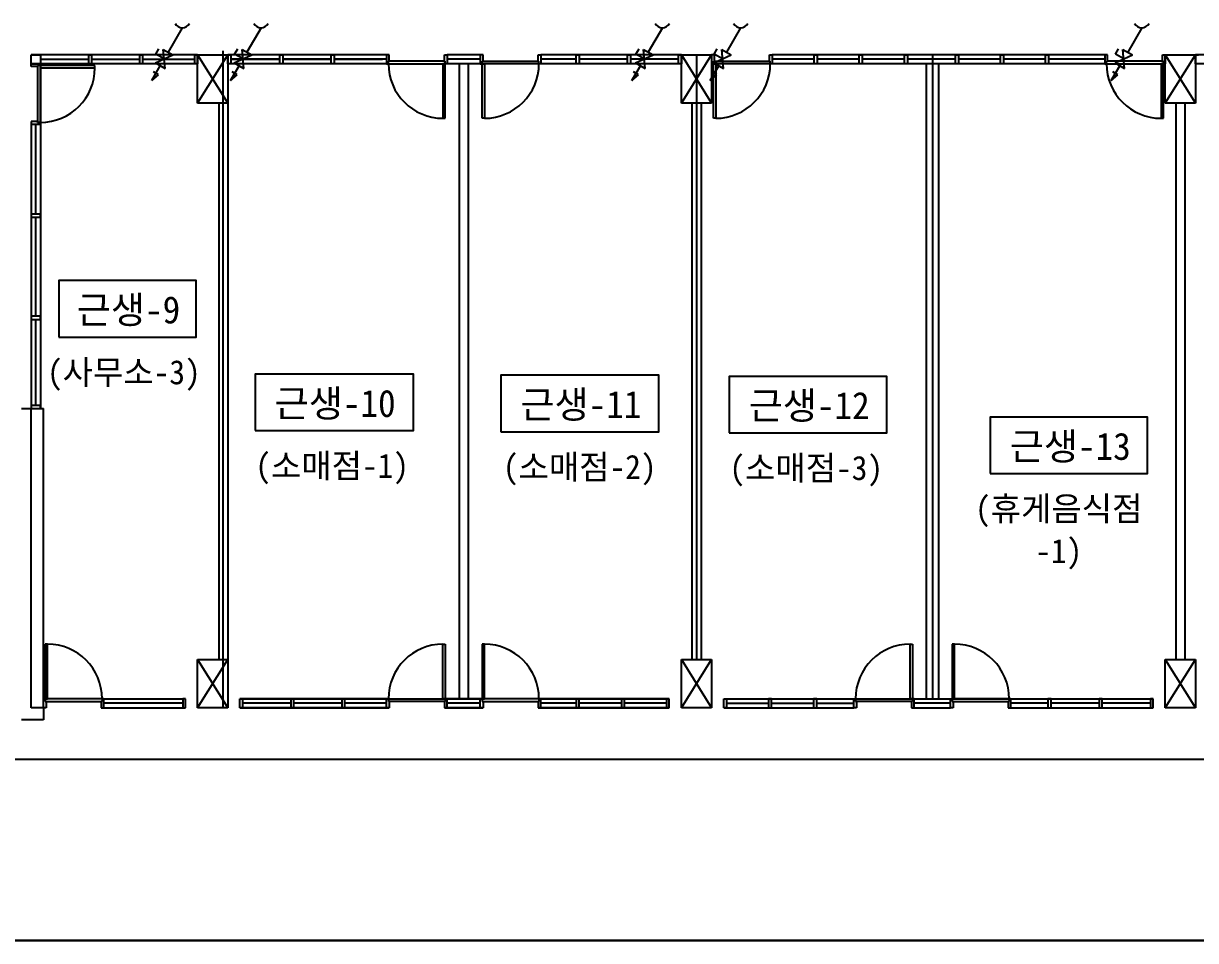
# Model space of a CAD drawing. Header units: millimetres. Extents: x 16332047 to 33387680, y -14835522 to -7015081.
# Drawn here: x 16463801 to 16483183, y -7489517 to -7474351 of the extents above; entities that cross this region are included whole.
import ezdxf
from ezdxf.enums import TextEntityAlignment as Align

# ---------------------------------------------------------------- set-up
doc = ezdxf.new("R2010")
doc.units = ezdxf.units.MM
doc.header["$LTSCALE"] = 300
doc.header["$MEASUREMENT"] = 0
for name, color, linetype in [('2', 2, 'CONTINUOUS'), ('3', 3, 'CONTINUOUS'), ('S', 1, 'CONTINUOUS'), ('근린시설 화장실위생도면$0$SI', 2, 'CONTINUOUS')]:
    doc.layers.add(name, color=color, linetype=linetype)
doc.layers.add('arch', color=255, linetype='CONTINUOUS', lineweight=25)
doc.styles.add('돋움체', font='')
doc.styles.get('돋움체').set_extended_font_data('DotumChe')

msp = doc.modelspace()

# ---------------------------------------------------------------- linework, layer by layer
at = {"layer": '2', "color": 0}
for p, q in [((16465990, -7474858, 0), (16466042, -7474769, 0)), ((16466144, -7475096, 0), (16466114, -7474781, 0)), ((16466114, -7474781, 0), (16466273, -7474872, 0)), ((16467293, -7474858, 0), (16467345, -7474769, 0)), ((16467446, -7475096, 0), (16467417, -7474781, 0)), ((16467417, -7474781, 0), (16467576, -7474872, 0)), ((16473929, -7474858, 0), (16473981, -7474769, 0)), ((16474083, -7475096, 0), (16474053, -7474781, 0)), ((16474053, -7474781, 0), (16474212, -7474872, 0)), ((16475224, -7474858, 0), (16475275, -7474769, 0)), ((16475377, -7475096, 0), (16475348, -7474781, 0)), ((16475348, -7474781, 0), (16475506, -7474872, 0)), ((16481857, -7474858, 0), (16481909, -7474769, 0)), ((16482011, -7475096, 0), (16481981, -7474781, 0)), ((16481981, -7474781, 0), (16482140, -7474872, 0)), ((16465985, -7475004, 0), (16466273, -7474872, 0)), ((16465985, -7475004, 0), (16466144, -7475096, 0)), ((16466129, -7474938, 0), (16465990, -7474858, 0)), ((16467288, -7475004, 0), (16467576, -7474872, 0)), ((16467288, -7475004, 0), (16467446, -7475096, 0)), ((16467432, -7474938, 0), (16467293, -7474858, 0)), ((16473924, -7475004, 0), (16474212, -7474872, 0)), ((16473924, -7475004, 0), (16474083, -7475096, 0)), ((16474068, -7474938, 0), (16473929, -7474858, 0)), ((16475219, -7475004, 0), (16475506, -7474872, 0)), ((16475219, -7475004, 0), (16475377, -7475096, 0)), ((16475362, -7474938, 0), (16475224, -7474858, 0)), ((16481852, -7475004, 0), (16482140, -7474872, 0)), ((16481852, -7475004, 0), (16482011, -7475096, 0)), ((16481996, -7474938, 0), (16481857, -7474858, 0))]:
    msp.add_line(p, q, dxfattribs=at)
at = {"layer": '3', "color": 0}
for p, q in [((16466427, -7474422, 0), (16466194, -7474826, 0)), ((16467730, -7474422, 0), (16467496, -7474826, 0)), ((16474366, -7474422, 0), (16474133, -7474826, 0)), ((16475660, -7474422, 0), (16475427, -7474826, 0)), ((16482294, -7474422, 0), (16482061, -7474826, 0)), ((16465923, -7475295, 0), (16466064, -7475050, 0)), ((16467226, -7475295, 0), (16467367, -7475050, 0)), ((16473862, -7475295, 0), (16474003, -7475050, 0)), ((16475156, -7475295, 0), (16475298, -7475050, 0)), ((16481790, -7475295, 0), (16481931, -7475050, 0))]:
    msp.add_line(p, q, dxfattribs=at)
at = {"layer": 'arch'}
for p, q in [((16467106, -7485667), (16467106, -7474804)), ((16463931, -7474867), (16464081, -7474867)), ((16463931, -7475017), (16463931, -7474867)), ((16463931, -7475017), (16463931, -7474867)), ((16466681, -7474867), (16463931, -7474867)), ((16464081, -7475017), (16463931, -7475017)), ((16466681, -7475017), (16463931, -7475017)), ((16463931, -7475062), (16463931, -7475017)), ((16463931, -7475017), (16464061, -7475017)), ((16464081, -7475047), (16464036, -7475047)), ((16464036, -7475047), (16464036, -7475062)), ((16464061, -7475017), (16464081, -7475017)), ((16464081, -7474867), (16464081, -7475017)), ((16464081, -7474942), (16464881, -7474942)), ((16464081, -7475017), (16464081, -7480717)), ((16464081, -7475017), (16464081, -7475047)), ((16464081, -7475987), (16464081, -7475047)), ((16464081, -7475047), (16464081, -7475085)), ((16464983, -7475047), (16464081, -7475047)), ((16464881, -7475017), (16464881, -7474867)), ((16464881, -7474867), (16464926, -7474867)), ((16464926, -7475017), (16464881, -7475017)), ((16464926, -7474867), (16464926, -7475017)), ((16464926, -7474942), (16465726, -7474942)), ((16464983, -7475085), (16464983, -7475047)), ((16465726, -7475017), (16465726, -7474867)), ((16465726, -7474867), (16465771, -7474867)), ((16465771, -7475017), (16465726, -7475017)), ((16465771, -7474867), (16465771, -7475017)), ((16465771, -7474942), (16466636, -7474942)), ((16466636, -7475017), (16466636, -7474867)), ((16466636, -7474867), (16466681, -7474867)), ((16466681, -7475017), (16466636, -7475017)), ((16466681, -7474867), (16466681, -7475017)), ((16466681, -7474867), (16467181, -7475667)), ((16466681, -7475667), (16467181, -7474867)), ((16466681, -7475667), (16466681, -7474867)), ((16466681, -7474867), (16467181, -7474867)), ((16467181, -7475017), (16467181, -7474867)), ((16467181, -7474867), (16467231, -7474867)), ((16469806, -7474867), (16467181, -7474867)), ((16467181, -7474867), (16467181, -7475667)), ((16467231, -7475017), (16467181, -7475017)), ((16469806, -7475017), (16467181, -7475017)), ((16467231, -7474867), (16467231, -7475017)), ((16467231, -7474942), (16468043, -7474942)), ((16468043, -7474942), (16467231, -7474942)), ((16468043, -7475017), (16468043, -7474867)), ((16468043, -7474867), (16468093, -7474867)), ((16468093, -7475017), (16468043, -7475017)), ((16468093, -7474867), (16468093, -7475017)), ((16468093, -7474942), (16468888, -7474942)), ((16468888, -7474942), (16468093, -7474942)), ((16468888, -7475017), (16468888, -7474867)), ((16468888, -7474867), (16468938, -7474867)), ((16468938, -7475017), (16468888, -7475017)), ((16468938, -7474867), (16468938, -7475017)), ((16468938, -7474942), (16469736, -7474942)), ((16469806, -7474942), (16468938, -7474942)), ((16469851, -7474867), (16469806, -7474867)), ((16469806, -7474867), (16469806, -7474997)), ((16469806, -7474997), (16469806, -7475017)), ((16469806, -7475017), (16469836, -7475017)), ((16469836, -7475017), (16469836, -7474972)), ((16469836, -7474972), (16469851, -7474972)), ((16469836, -7475017), (16470776, -7475017)), ((16469836, -7475017), (16469836, -7475017)), ((16469851, -7474912), (16469851, -7474867)), ((16469851, -7474972), (16469851, -7474912)), ((16469851, -7474912), (16469851, -7474912)), ((16470761, -7474972), (16469851, -7474972)), ((16470776, -7475017), (16470738, -7475017)), ((16470738, -7475017), (16470738, -7475919)), ((16470761, -7474912), (16470761, -7474867)), ((16470761, -7474867), (16470806, -7474867)), ((16470761, -7474972), (16470761, -7474912)), ((16470761, -7474912), (16470761, -7474912)), ((16470776, -7474972), (16470761, -7474972)), ((16470776, -7475017), (16470776, -7474972)), ((16470776, -7475919), (16470776, -7475017)), ((16470806, -7475017), (16470776, -7475017)), ((16471356, -7474867), (16470806, -7474867)), ((16470806, -7474867), (16470806, -7474997)), ((16471356, -7474942), (16470806, -7474942)), ((16470806, -7474997), (16470806, -7475017)), ((16471356, -7475017), (16470806, -7475017)), ((16471006, -7475017), (16471006, -7485517)), ((16471156, -7475017), (16471156, -7485517)), ((16471401, -7474867), (16471356, -7474867)), ((16471356, -7474867), (16471356, -7474997)), ((16471356, -7474997), (16471356, -7475017)), ((16471356, -7475017), (16471386, -7475017)), ((16471386, -7475017), (16471386, -7474972)), ((16471386, -7474972), (16471401, -7474972)), ((16472326, -7475017), (16471386, -7475017)), ((16471386, -7475017), (16471424, -7475017)), ((16471386, -7475919), (16471386, -7475017)), ((16471401, -7474912), (16471401, -7474867)), ((16471401, -7474972), (16471401, -7474912)), ((16471401, -7474912), (16471401, -7474912)), ((16471401, -7474972), (16472311, -7474972)), ((16471424, -7475017), (16471424, -7475919)), ((16472311, -7474912), (16472311, -7474867)), ((16472311, -7474867), (16472356, -7474867)), ((16472311, -7474972), (16472311, -7474912)), ((16472311, -7474912), (16472311, -7474912)), ((16472326, -7474972), (16472311, -7474972)), ((16472326, -7475017), (16472326, -7474972)), ((16472326, -7475017), (16472326, -7475017)), ((16472356, -7475017), (16472326, -7475017)), ((16474681, -7474867), (16472356, -7474867)), ((16472356, -7474867), (16472356, -7474997)), ((16472943, -7474942), (16472356, -7474942)), ((16472943, -7474942), (16472356, -7474942)), ((16472356, -7474997), (16472356, -7475017)), ((16474681, -7475017), (16472356, -7475017)), ((16472943, -7475017), (16472943, -7474867)), ((16472943, -7474867), (16472993, -7474867)), ((16472993, -7475017), (16472943, -7475017)), ((16472993, -7474867), (16472993, -7475017)), ((16473788, -7474942), (16472993, -7474942)), ((16473788, -7474942), (16472993, -7474942)), ((16473788, -7475017), (16473788, -7474867)), ((16473788, -7474867), (16473838, -7474867)), ((16473838, -7475017), (16473788, -7475017)), ((16473838, -7474867), (16473838, -7475017)), ((16474631, -7474942), (16473838, -7474942)), ((16474631, -7474942), (16473838, -7474942)), ((16474631, -7475017), (16474631, -7474867)), ((16474631, -7474867), (16474681, -7474867)), ((16474681, -7475017), (16474631, -7475017)), ((16474681, -7474867), (16474681, -7475017)), ((16474681, -7474867), (16475181, -7475667)), ((16474681, -7475667), (16475181, -7474867)), ((16474681, -7475667), (16474681, -7474867)), ((16474681, -7474867), (16475181, -7474867)), ((16474931, -7474867), (16474931, -7484867)), ((16475181, -7474867), (16475181, -7475667)), ((16475226, -7474867), (16475181, -7474867)), ((16475181, -7474867), (16475181, -7474997)), ((16475181, -7474997), (16475181, -7475017)), ((16475181, -7475017), (16475211, -7475017)), ((16475211, -7475017), (16475211, -7474972)), ((16475211, -7474972), (16475226, -7474972)), ((16476151, -7475017), (16475211, -7475017)), ((16475211, -7475017), (16475249, -7475017)), ((16475211, -7475919), (16475211, -7475017)), ((16475226, -7474912), (16475226, -7474867)), ((16475226, -7474972), (16475226, -7474912)), ((16475226, -7474912), (16475226, -7474912)), ((16475226, -7474972), (16476136, -7474972)), ((16475249, -7475017), (16475249, -7475919)), ((16476136, -7474912), (16476136, -7474867)), ((16476136, -7474867), (16476181, -7474867)), ((16476136, -7474972), (16476136, -7474912)), ((16476136, -7474912), (16476136, -7474912)), ((16476151, -7474972), (16476136, -7474972)), ((16476151, -7475017), (16476151, -7474972)), ((16476151, -7475017), (16476151, -7475017)), ((16476181, -7475017), (16476151, -7475017)), ((16481681, -7474867), (16476181, -7474867)), ((16476181, -7474867), (16476181, -7474997)), ((16476878, -7474942), (16476181, -7474942)), ((16476181, -7474997), (16476181, -7475017)), ((16481681, -7475017), (16476181, -7475017)), ((16476878, -7475017), (16476878, -7474867)), ((16476878, -7474867), (16476928, -7474867)), ((16476928, -7475017), (16476878, -7475017)), ((16476928, -7474867), (16476928, -7475017)), ((16477623, -7474942), (16476928, -7474942)), ((16477623, -7475017), (16477623, -7474867)), ((16477623, -7474867), (16477673, -7474867)), ((16477673, -7475017), (16477623, -7475017)), ((16477673, -7474867), (16477673, -7475017)), ((16478368, -7474942), (16477673, -7474942)), ((16478368, -7475017), (16478368, -7474867)), ((16478368, -7474867), (16478418, -7474867)), ((16478418, -7475017), (16478368, -7475017)), ((16478418, -7474867), (16478418, -7475017)), ((16479213, -7474942), (16478418, -7474942)), ((16478731, -7475017, 0), (16478731, -7485517, 0)), ((16478731, -7475017, 0), (16478731, -7485517, 0)), ((16478831, -7474867, 0), (16478831, -7485517, 0)), ((16478931, -7475017, 0), (16478931, -7485517, 0)), ((16479213, -7475017), (16479213, -7474867)), ((16479213, -7474867), (16479263, -7474867)), ((16479263, -7475017), (16479213, -7475017)), ((16479263, -7474867), (16479263, -7475017)), ((16479958, -7474942), (16479263, -7474942)), ((16479958, -7475017), (16479958, -7474867)), ((16479958, -7474867), (16480008, -7474867)), ((16480008, -7475017), (16479958, -7475017)), ((16480008, -7474867), (16480008, -7475017)), ((16480703, -7474942), (16480008, -7474942)), ((16480703, -7475017), (16480703, -7474867)), ((16480703, -7474867), (16480753, -7474867)), ((16480753, -7475017), (16480703, -7475017)), ((16480753, -7474867), (16480753, -7475017)), ((16481681, -7474942), (16480753, -7474942)), ((16481726, -7474867), (16481681, -7474867)), ((16481681, -7474867), (16481681, -7474997)), ((16481681, -7474997), (16481681, -7475017)), ((16481681, -7475017), (16481711, -7475017)), ((16481711, -7475017), (16481711, -7474972)), ((16481711, -7474972), (16481726, -7474972)), ((16481711, -7475017), (16482651, -7475017)), ((16481711, -7475017), (16481711, -7475017)), ((16481726, -7474912), (16481726, -7474867)), ((16481726, -7474972), (16481726, -7474912)), ((16481726, -7474912), (16481726, -7474912)), ((16482636, -7474972), (16481726, -7474972)), ((16482651, -7475017), (16482613, -7475017)), ((16482613, -7475017), (16482613, -7475919)), ((16482636, -7474912), (16482636, -7474867)), ((16482636, -7474867), (16482681, -7474867)), ((16482636, -7474972), (16482636, -7474912)), ((16482636, -7474912), (16482636, -7474912)), ((16482651, -7474972), (16482636, -7474972)), ((16482651, -7475017), (16482651, -7474972)), ((16482651, -7475919), (16482651, -7475017)), ((16482681, -7475017), (16482651, -7475017)), ((16482681, -7474867), (16483181, -7475667)), ((16482681, -7475667), (16483181, -7474867)), ((16482681, -7475667), (16482681, -7474867)), ((16482681, -7474867), (16483181, -7474867)), ((16482681, -7474867), (16482681, -7474997)), ((16482681, -7474997), (16482681, -7475017)), ((16483181, -7475017), (16483181, -7474867)), ((16483181, -7474867), (16483231, -7474867)), ((16485056, -7474867), (16483181, -7474867)), ((16483181, -7474867), (16483181, -7475667)), ((16483231, -7475017), (16483181, -7475017)), ((16485056, -7475017), (16483181, -7475017)), ((16463976, -7475062), (16463931, -7475062)), ((16464036, -7475062), (16463976, -7475062)), ((16463976, -7475062), (16463976, -7475062)), ((16464036, -7475062), (16464036, -7475972)), ((16464081, -7475085), (16464983, -7475085)), ((16467181, -7475667), (16466681, -7475667)), ((16467031, -7475667), (16467031, -7484867)), ((16467181, -7475667), (16467181, -7484867)), ((16475181, -7475667), (16474681, -7475667)), ((16474856, -7475667), (16474856, -7484867)), ((16475006, -7475667), (16475006, -7484867)), ((16483181, -7475667), (16482681, -7475667)), ((16482856, -7475667), (16482856, -7484867)), ((16483006, -7475667), (16483006, -7484867)), ((16463931, -7475972), (16463931, -7480717)), ((16463976, -7475972), (16463931, -7475972)), ((16463931, -7475972), (16463931, -7476017)), ((16463931, -7476017), (16464061, -7476017)), ((16464036, -7475972), (16463976, -7475972)), ((16463976, -7475972), (16463976, -7475972)), ((16464006, -7477504), (16464006, -7476017)), ((16464036, -7475987), (16464036, -7475972)), ((16464081, -7475987), (16464036, -7475987)), ((16464061, -7476017), (16464081, -7476017)), ((16464081, -7475987), (16464081, -7475987)), ((16464081, -7476017), (16464081, -7475987)), ((16470738, -7475919), (16470776, -7475919)), ((16471424, -7475919), (16471386, -7475919)), ((16475249, -7475919), (16475211, -7475919)), ((16482613, -7475919), (16482651, -7475919)), ((16464081, -7477504), (16463931, -7477504)), ((16463931, -7477504), (16463931, -7477554)), ((16463931, -7477554), (16464081, -7477554)), ((16464006, -7479194), (16464006, -7477554)), ((16464081, -7477554), (16464081, -7477504)), ((16464081, -7479194), (16463931, -7479194)), ((16463931, -7479194), (16463931, -7479244)), ((16463931, -7479244), (16464081, -7479244)), ((16464006, -7480667), (16464006, -7479244)), ((16464081, -7479244), (16464081, -7479194)), ((16464081, -7480667), (16463931, -7480667)), ((16463931, -7480667), (16463931, -7480717)), ((16464081, -7480717), (16464081, -7480667)), ((16463771, -7480717), (16463931, -7480717)), ((16463931, -7485667), (16463931, -7480717)), ((16463931, -7480717), (16464131, -7480717)), ((16463931, -7480717), (16464081, -7480717)), ((16464131, -7485667), (16464131, -7480717)), ((16464199, -7484615), (16464161, -7484615)), ((16464161, -7484615), (16464161, -7485517)), ((16464199, -7485517), (16464199, -7484615)), ((16470738, -7485517), (16470738, -7484615)), ((16470738, -7484615), (16470776, -7484615)), ((16470776, -7484615), (16470776, -7485517)), ((16471424, -7484615), (16471386, -7484615)), ((16471386, -7484615), (16471386, -7485517)), ((16471424, -7485517), (16471424, -7484615)), ((16478463, -7485517), (16478463, -7484615)), ((16478463, -7484615), (16478501, -7484615)), ((16478501, -7484615), (16478501, -7485517)), ((16479199, -7484615), (16479161, -7484615)), ((16479161, -7484615), (16479161, -7485517)), ((16479199, -7485517), (16479199, -7484615)), ((16466681, -7484867), (16467181, -7485667)), ((16466681, -7485667), (16467181, -7484867)), ((16466681, -7485667), (16466681, -7484867)), ((16466681, -7484867), (16467181, -7484867)), ((16467181, -7484867), (16467181, -7485667)), ((16474681, -7484867), (16475181, -7485667)), ((16474681, -7485667), (16475181, -7484867)), ((16474681, -7485667), (16474681, -7484867)), ((16474681, -7484867), (16475181, -7484867)), ((16475181, -7484867), (16475181, -7485667)), ((16482681, -7484867), (16483181, -7485667)), ((16482681, -7485667), (16483181, -7484867)), ((16482681, -7485667), (16482681, -7484867)), ((16482681, -7484867), (16483181, -7484867)), ((16483181, -7484867), (16483181, -7485667)), ((16464131, -7485537), (16464131, -7485517)), ((16464131, -7485517), (16464161, -7485517)), ((16465101, -7485517), (16464161, -7485517)), ((16464161, -7485517), (16464199, -7485517)), ((16464161, -7485517), (16464161, -7485562)), ((16465101, -7485517), (16465101, -7485517)), ((16465131, -7485517), (16465101, -7485517)), ((16465101, -7485517), (16465101, -7485562)), ((16465131, -7485517), (16466436, -7485517)), ((16465131, -7485537), (16465131, -7485517)), ((16466481, -7485517), (16466436, -7485517)), ((16466436, -7485517), (16466436, -7485667)), ((16466481, -7485517), (16466436, -7485517)), ((16466436, -7485517), (16466436, -7485667)), ((16466481, -7485667), (16466481, -7485517)), ((16466481, -7485667), (16466481, -7485517)), ((16467381, -7485517), (16467426, -7485517)), ((16467381, -7485667), (16467381, -7485517)), ((16469836, -7485517), (16467381, -7485517)), ((16467381, -7485517), (16469836, -7485517)), ((16467426, -7485517), (16467426, -7485667)), ((16468273, -7485517), (16468223, -7485517)), ((16468223, -7485517), (16468223, -7485667)), ((16468273, -7485667), (16468273, -7485517)), ((16469118, -7485517), (16469068, -7485517)), ((16469068, -7485517), (16469068, -7485667)), ((16469118, -7485667), (16469118, -7485517)), ((16469806, -7485537), (16469806, -7485517)), ((16469806, -7485517), (16469836, -7485517)), ((16469836, -7485517), (16470776, -7485517)), ((16469836, -7485517), (16469836, -7485517)), ((16469836, -7485517), (16469836, -7485562)), ((16470776, -7485517), (16470738, -7485517)), ((16471386, -7485517), (16470776, -7485517)), ((16470776, -7485517), (16471386, -7485517)), ((16470806, -7485517), (16470776, -7485517)), ((16470776, -7485517), (16470776, -7485562)), ((16470806, -7485537), (16470806, -7485517)), ((16471356, -7485537), (16471356, -7485517)), ((16471356, -7485517), (16471386, -7485517)), ((16472326, -7485517), (16471386, -7485517)), ((16471386, -7485517), (16471424, -7485517)), ((16471386, -7485517), (16471386, -7485562)), ((16472326, -7485517), (16472326, -7485517)), ((16474481, -7485517), (16472326, -7485517)), ((16472326, -7485517), (16474481, -7485517)), ((16472356, -7485517), (16472326, -7485517)), ((16472326, -7485517), (16472326, -7485562)), ((16472356, -7485537), (16472356, -7485517)), ((16472993, -7485517), (16472943, -7485517)), ((16472943, -7485517), (16472943, -7485667)), ((16472993, -7485667), (16472993, -7485517)), ((16473738, -7485517), (16473688, -7485517)), ((16473688, -7485517), (16473688, -7485667)), ((16473738, -7485667), (16473738, -7485517)), ((16474481, -7485517), (16474436, -7485517)), ((16474436, -7485517), (16474436, -7485667)), ((16474481, -7485667), (16474481, -7485517)), ((16475381, -7485517), (16475426, -7485517)), ((16475381, -7485667), (16475381, -7485517)), ((16475381, -7485517), (16477561, -7485517)), ((16475426, -7485517), (16475426, -7485667)), ((16476173, -7485517), (16476123, -7485517)), ((16476123, -7485517), (16476123, -7485667)), ((16476173, -7485667), (16476173, -7485517)), ((16476918, -7485517), (16476868, -7485517)), ((16476868, -7485517), (16476868, -7485667)), ((16476918, -7485667), (16476918, -7485517)), ((16477531, -7485537), (16477531, -7485517)), ((16477531, -7485517), (16477561, -7485517)), ((16477561, -7485517), (16478501, -7485517)), ((16477561, -7485517), (16477561, -7485517)), ((16477561, -7485517), (16477561, -7485562)), ((16478501, -7485517), (16478463, -7485517)), ((16478501, -7485517), (16479131, -7485517)), ((16478531, -7485517), (16478501, -7485517)), ((16478501, -7485517), (16478501, -7485562)), ((16478531, -7485537), (16478531, -7485517)), ((16479131, -7485537), (16479131, -7485517)), ((16479131, -7485517), (16479161, -7485517)), ((16480101, -7485517), (16479161, -7485517)), ((16479161, -7485517), (16480101, -7485517)), ((16479161, -7485517), (16479199, -7485517)), ((16479161, -7485517), (16479161, -7485562)), ((16480101, -7485517), (16480101, -7485517)), ((16480131, -7485517), (16480101, -7485517)), ((16480101, -7485517), (16480101, -7485562)), ((16480131, -7485517), (16482481, -7485517)), ((16480131, -7485537), (16480131, -7485517)), ((16480793, -7485517), (16480743, -7485517)), ((16480743, -7485517), (16480743, -7485667)), ((16480793, -7485667), (16480793, -7485517)), ((16481638, -7485517), (16481588, -7485517)), ((16481588, -7485517), (16481588, -7485667)), ((16481638, -7485667), (16481638, -7485517)), ((16482481, -7485517), (16482436, -7485517)), ((16482436, -7485517), (16482436, -7485667)), ((16482481, -7485667), (16482481, -7485517)), ((16464131, -7485667), (16463931, -7485667)), ((16463931, -7485667), (16463931, -7485667)), ((16464131, -7485667), (16464131, -7485537)), ((16464131, -7485667), (16464131, -7485867)), ((16464176, -7485667), (16464131, -7485667)), ((16464161, -7485562), (16464176, -7485562)), ((16464176, -7485562), (16465086, -7485562)), ((16464176, -7485562), (16464176, -7485622)), ((16464176, -7485622), (16464176, -7485622)), ((16464176, -7485622), (16464176, -7485667)), ((16465101, -7485562), (16465086, -7485562)), ((16465086, -7485562), (16465086, -7485622)), ((16465086, -7485622), (16465086, -7485622)), ((16465086, -7485622), (16465086, -7485667)), ((16465086, -7485667), (16465131, -7485667)), ((16465131, -7485667), (16465131, -7485537)), ((16466436, -7485592), (16465131, -7485592)), ((16465131, -7485667), (16466436, -7485667)), ((16466436, -7485667), (16466481, -7485667)), ((16466436, -7485667), (16466481, -7485667)), ((16467181, -7485667), (16466681, -7485667)), ((16467426, -7485667), (16467381, -7485667)), ((16469851, -7485667), (16467381, -7485667)), ((16467381, -7485667), (16469851, -7485667)), ((16468226, -7485592), (16467426, -7485592)), ((16468223, -7485667), (16468273, -7485667)), ((16469071, -7485592), (16468271, -7485592)), ((16469068, -7485667), (16469118, -7485667)), ((16469806, -7485592), (16469116, -7485592)), ((16469806, -7485667), (16469806, -7485537)), ((16469851, -7485667), (16469806, -7485667)), ((16469836, -7485562), (16469851, -7485562)), ((16470761, -7485562), (16469851, -7485562)), ((16469851, -7485562), (16469851, -7485622)), ((16469851, -7485622), (16469851, -7485622)), ((16469851, -7485622), (16469851, -7485667)), ((16470776, -7485562), (16470761, -7485562)), ((16470761, -7485562), (16470761, -7485622)), ((16470761, -7485622), (16470761, -7485622)), ((16470761, -7485622), (16470761, -7485667)), ((16471401, -7485667), (16470761, -7485667)), ((16470761, -7485667), (16471401, -7485667)), ((16470761, -7485667), (16470806, -7485667)), ((16470806, -7485667), (16470806, -7485537)), ((16471356, -7485592), (16470806, -7485592)), ((16471356, -7485667), (16471356, -7485537)), ((16471401, -7485667), (16471356, -7485667)), ((16471386, -7485562), (16471401, -7485562)), ((16471401, -7485562), (16472311, -7485562)), ((16471401, -7485562), (16471401, -7485622)), ((16471401, -7485622), (16471401, -7485622)), ((16471401, -7485622), (16471401, -7485667)), ((16472326, -7485562), (16472311, -7485562)), ((16472311, -7485562), (16472311, -7485622)), ((16472311, -7485622), (16472311, -7485622)), ((16472311, -7485622), (16472311, -7485667)), ((16474481, -7485667), (16472311, -7485667)), ((16472311, -7485667), (16474481, -7485667)), ((16472311, -7485667), (16472356, -7485667)), ((16472356, -7485667), (16472356, -7485537)), ((16472946, -7485592), (16472356, -7485592)), ((16472943, -7485667), (16472993, -7485667)), ((16473691, -7485592), (16472991, -7485592)), ((16473688, -7485667), (16473738, -7485667)), ((16474436, -7485592), (16473736, -7485592)), ((16474436, -7485667), (16474481, -7485667)), ((16475181, -7485667), (16474681, -7485667)), ((16475426, -7485667), (16475381, -7485667)), ((16475381, -7485667), (16477531, -7485667)), ((16475426, -7485592), (16476126, -7485592)), ((16476123, -7485667), (16476173, -7485667)), ((16476171, -7485592), (16476871, -7485592)), ((16476868, -7485667), (16476918, -7485667)), ((16476916, -7485592), (16477531, -7485592)), ((16477531, -7485667), (16477531, -7485537)), ((16477576, -7485667), (16477531, -7485667)), ((16477561, -7485562), (16477576, -7485562)), ((16478486, -7485562), (16477576, -7485562)), ((16477576, -7485562), (16477576, -7485622)), ((16477576, -7485622), (16477576, -7485622)), ((16477576, -7485622), (16477576, -7485667)), ((16478501, -7485562), (16478486, -7485562)), ((16478486, -7485562), (16478486, -7485622)), ((16478486, -7485622), (16478486, -7485622)), ((16478486, -7485622), (16478486, -7485667)), ((16478486, -7485667), (16479131, -7485667)), ((16478486, -7485667), (16478531, -7485667)), ((16478531, -7485667), (16478531, -7485537)), ((16479131, -7485592), (16478531, -7485592)), ((16479131, -7485667), (16479131, -7485537)), ((16479176, -7485667), (16479131, -7485667)), ((16479161, -7485562), (16479176, -7485562)), ((16479176, -7485562), (16480086, -7485562)), ((16479176, -7485562), (16479176, -7485622)), ((16479176, -7485622), (16479176, -7485622)), ((16479176, -7485622), (16479176, -7485667)), ((16480101, -7485562), (16480086, -7485562)), ((16480086, -7485562), (16480086, -7485622)), ((16480086, -7485622), (16480086, -7485622)), ((16480086, -7485622), (16480086, -7485667)), ((16480086, -7485667), (16480131, -7485667)), ((16480131, -7485667), (16480131, -7485537)), ((16480746, -7485592), (16480131, -7485592)), ((16480131, -7485667), (16482481, -7485667)), ((16480743, -7485667), (16480793, -7485667)), ((16481591, -7485592), (16480791, -7485592)), ((16481588, -7485667), (16481638, -7485667)), ((16482436, -7485592), (16481636, -7485592)), ((16482436, -7485667), (16482481, -7485667)), ((16483181, -7485667), (16482681, -7485667)), ((16464131, -7485867), (16463771, -7485867)), ((16428054, -7486517), (16495912, -7486517)), ((16495741, -7489517), (16428226, -7489517)), ((16428226, -7489517), (16495741, -7489517))]:
    msp.add_line(p, q, dxfattribs=at)
for points in [[(16464386, -7479536), (16466658, -7479536), (16466658, -7478604), (16464386, -7478604)], [(16467631, -7481083), (16470253, -7481083), (16470253, -7480151), (16467631, -7480151)], [(16471695, -7481102), (16474307, -7481102), (16474307, -7480169), (16471695, -7480169)], [(16475469, -7481119), (16478077, -7481119), (16478077, -7480187), (16475469, -7480187)], [(16479787, -7481793), (16482390, -7481793), (16482390, -7480861), (16479787, -7480861)]]:
    msp.add_lwpolyline(points, close=True, dxfattribs=at)
for centre, start, end in [((16470738, -7475017), 180, 270), ((16471424, -7475017), 270, 0), ((16475249, -7475017), 270, 0), ((16482613, -7475017), 180, 270), ((16464081, -7475085), 270, 0), ((16464199, -7485517), 0, 90), ((16470738, -7485517), 90, 180), ((16471424, -7485517), 0, 90), ((16478463, -7485517), 90, 180), ((16479199, -7485517), 0, 90)]:
    msp.add_arc(centre, 902, start, end, dxfattribs=at)
at = {"layer": 'S', "color": 0, "ltscale": 10}
for p, q in [((16465923, -7475295, 0), (16466033, -7475200, 0)), ((16466033, -7475200, 0), (16465951, -7475153, 0)), ((16467226, -7475295, 0), (16467336, -7475200, 0)), ((16467336, -7475200, 0), (16467254, -7475153, 0)), ((16473862, -7475295, 0), (16473972, -7475200, 0)), ((16473972, -7475200, 0), (16473891, -7475153, 0)), ((16475156, -7475295, 0), (16475267, -7475200, 0)), ((16475267, -7475200, 0), (16475185, -7475153, 0)), ((16481790, -7475295, 0), (16481900, -7475200, 0)), ((16481900, -7475200, 0), (16481818, -7475153, 0))]:
    msp.add_line(p, q, dxfattribs=at)
at = {"layer": '근린시설 화장실위생도면$0$SI', "color": 0}
for centre in [(16466427, -7474286, 0), (16467730, -7474286, 0), (16474366, -7474286, 0), (16475660, -7474286, 0), (16482294, -7474286, 0)]:
    msp.add_arc(centre, 136, 208.4369, 331.5631, dxfattribs=at)

# ---------------------------------------------------------------- texts
at = {"layer": 'arch', "style": '돋움체'}
for s, height, p in [('근생-9', 450, (16465538, -7479311)), ('(사무소-3)', 400, (16465461, -7480318)), ('근생-10', 450, (16468955, -7480858)), ('근생-11', 450, (16473019, -7480877)), ('근생-12', 450, (16476794, -7480894)), ('근생-13', 450, (16481111, -7481568)), ('(소매점-1)', 400, (16468905, -7481865)), ('(소매점-2)', 400, (16472999, -7481884)), ('(소매점-3)', 400, (16476745, -7481901)), ('(휴게음식점', 400, (16480921, -7482575)), ('-1)', 400, (16480921, -7483274))]:
    msp.add_text(s, height=height, dxfattribs=at).set_placement(p, align=Align.CENTER)

doc.saveas('drawing.dxf')
